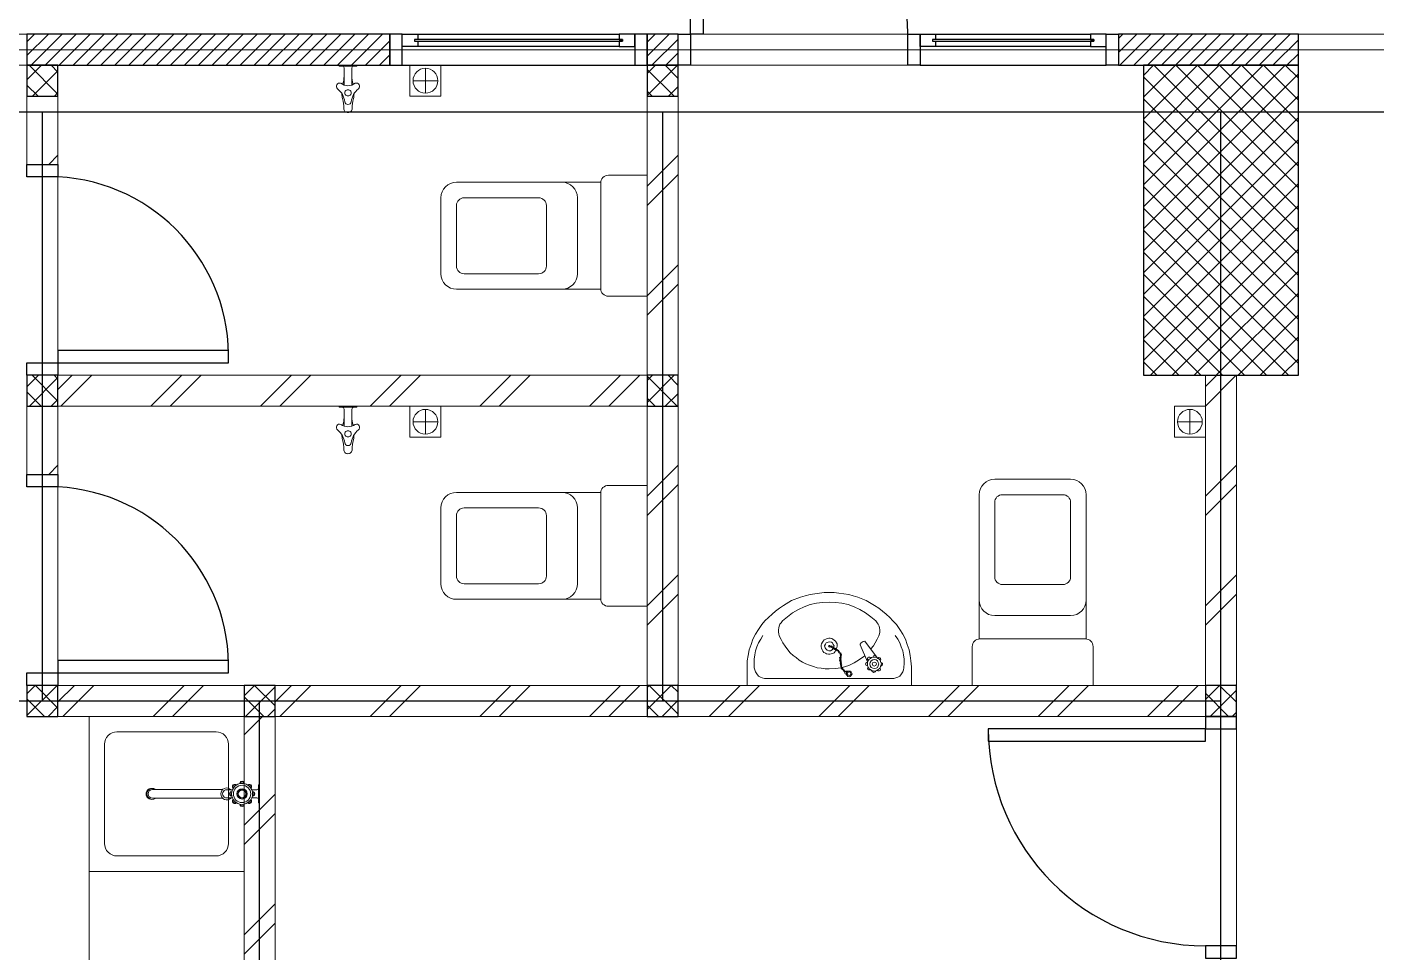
# Model space of a CAD drawing. Header units: inches. Extents: x 0 to 558, y -1 to 295.
# Drawn here: x 247.637 to 251.988, y 144.062 to 147.045 of the extents above; entities that cross this region are included whole.
import ezdxf

# ---------------------------------------------------------------- set-up
doc = ezdxf.new("R2010")
doc.units = ezdxf.units.IN
doc.header["$MEASUREMENT"] = 0
for name, color, linetype, lineweight in [('ars', 11, 'Continuous', 0), ('ARSIR', 31, 'Continuous', 5), ('ARSIR BETON', 8, 'Continuous', 5), ('KOL', 1, 'Continuous', 30), ('KOLOM', 4, 'Continuous', 9), ('lan', 7, 'Continuous', 15), ('RUMPUT', 93, 'Continuous', 0), ('SANITAIR', 15, 'Continuous', 9), ('tem', 5, 'Continuous', 20)]:
    doc.layers.add(name, color=color, linetype=linetype, lineweight=lineweight)
doc.layers.add('as', color=1, linetype='Continuous', plot=False)
doc.layers.add('Kusen', color=30, linetype='Continuous')
doc.layers.add('POLYLINE TPAK', color=4, linetype='Continuous', lineweight=20, plot=False)
pattern_1 = [(86.66969, (37.0798, 226.14725), (-0.5066041, 0.569206), [0.142875, -0.934755]), (41.6697, (37.0798, 226.14725), (-0.5066045, 0.5692064), [0.142875, -0.619125]), (131.6697, (37.0798, 226.14725), (-0.5692064, -0.5066045), [0.142875, -0.619125])]

# ---------------------------------------------------------------- blocks, each defined once
blk = doc.blocks.new('K 10.10')
at = {"layer": 'ars'}
h = blk.add_hatch(dxfattribs=at)
h.set_pattern_fill('_USER', color=256, scale=0.05, angle=45, double=1, pattern_type=0)
h.set_pattern_definition([(45, (0, 0), (-0.035355339, 0.035355339), []), (135, (0, 0), (-0.035355339, -0.035355339), [])])
h.paths.add_polyline_path([(1560.5383, 1380.4069), (1560.6383, 1380.4069), (1560.6383, 1380.5069), (1560.5383, 1380.5069)])
at = {"layer": 'KOL'}
blk.add_lwpolyline([(1560.5383, 1380.4069), (1560.6383, 1380.4069), (1560.6383, 1380.5069), (1560.5383, 1380.5069)], close=True, dxfattribs=at)
blk = doc.blocks.new('WASHTAFEL')
for points in [[(0.1029, 0.2167), (0.1186, 0.2276), (0.1344, 0.2373), (0.1501, 0.2458), (0.1671, 0.2518), (0.184, 0.2579), (0.2022, 0.2615), (0.2203, 0.2639), (0.2397, 0.2651)], [(0.2397, 0.2651), (0.299, 0.2651)], [(0.299, 0.2651), (0.299, 0)], [(0.138, 0.2131), (0.1501, 0.2215), (0.1622, 0.2276), (0.1743, 0.2324), (0.1877, 0.2373), (0.201, 0.2397), (0.2143, 0.2421), (0.2276, 0.2421), (0.2421, 0.2409)], [(0.2421, 0.2409), (0.2494, 0.2397), (0.2554, 0.2373), (0.2615, 0.2337), (0.2688, 0.2276), (0.2724, 0.2215), (0.2748, 0.2155), (0.2772, 0.2082), (0.2772, 0.1998)], [(0, 0), (0, 0.0157), (0.0012, 0.0315), (0.0036, 0.0472), (0.0061, 0.063), (0.0097, 0.0775), (0.0145, 0.092), (0.0254, 0.1199), (0.0412, 0.1465), (0.0496, 0.1598), (0.0593, 0.1719), (0.069, 0.184), (0.0799, 0.1961), (0.0908, 0.2058), (0.1029, 0.2167)], [(0.2772, 0.1998), (0.2772, 0)], [(0.0303, 0), (0.0315, 0.0206), (0.0339, 0.0412), (0.0387, 0.0617), (0.046, 0.0811), (0.0545, 0.0993), (0.0654, 0.1174), (0.0775, 0.1344), (0.0908, 0.1501)], [(0.0908, 0.1501), (0.0969, 0.155), (0.1017, 0.1586), (0.1077, 0.161), (0.1138, 0.1622), (0.1199, 0.1634), (0.1271, 0.1634), (0.1332, 0.1622), (0.1392, 0.1598)], [(0.1392, 0.1598), (0.1501, 0.155), (0.1622, 0.1489), (0.1719, 0.1429), (0.1816, 0.1344)], [(0.1598, 0.1174), (0.2119, 0.1574)], [(0.2082, 0.1404), (0.2058, 0.1416), (0.2034, 0.1429), (0.2022, 0.1465), (0.2034, 0.1501), (0.2058, 0.1513), (0.207, 0.1513), (0.2082, 0.1513), (0.2094, 0.1513)], [(0.2082, 0.1453), (0.2082, 0.1416), (0.2094, 0.1368), (0.2119, 0.1332), (0.2143, 0.1295), (0.2179, 0.1271), (0.2215, 0.1247), (0.2252, 0.1235), (0.23, 0.1235), (0.2349, 0.1235), (0.2385, 0.1247), (0.2421, 0.1271), (0.2458, 0.1295), (0.2482, 0.1332), (0.2506, 0.1368), (0.2518, 0.1416), (0.253, 0.1453), (0.2518, 0.1501), (0.2506, 0.1538), (0.2482, 0.1586), (0.2458, 0.161), (0.2421, 0.1646), (0.2385, 0.1659), (0.2349, 0.1671), (0.23, 0.1683), (0.2252, 0.1671), (0.2215, 0.1659), (0.2179, 0.1646), (0.2143, 0.161), (0.2119, 0.1586), (0.2094, 0.1538), (0.2082, 0.1501), (0.2082, 0.1453)], [(0.2179, 0.1259), (0.2155, 0.1235), (0.2119, 0.1235), (0.2094, 0.1247), (0.2082, 0.1271), (0.2082, 0.1308), (0.2094, 0.1308), (0.2094, 0.132), (0.2107, 0.1332)], [(0.2119, 0.1574), (0.2094, 0.1598), (0.2107, 0.1634), (0.2119, 0.1659), (0.2155, 0.1671), (0.2179, 0.1659), (0.2191, 0.1646), (0.2191, 0.1646)], [(0.2155, 0.1453), (0.2167, 0.1404), (0.2203, 0.1356), (0.2252, 0.132), (0.23, 0.1308), (0.2361, 0.132), (0.2409, 0.1356), (0.2433, 0.1404), (0.2446, 0.1453), (0.2433, 0.1513), (0.2409, 0.1562), (0.2361, 0.1586), (0.23, 0.1598), (0.2252, 0.1586), (0.2203, 0.1562), (0.2167, 0.1513), (0.2155, 0.1453)], [(0.224, 0.1453), (0.2252, 0.1404), (0.23, 0.1392), (0.2349, 0.1404), (0.2373, 0.1453), (0.2349, 0.1501), (0.23, 0.1525), (0.2252, 0.1501), (0.224, 0.1453)], [(0.2252, 0.1671), (0.2264, 0.1695), (0.2276, 0.1719), (0.2312, 0.1719), (0.2337, 0.1707), (0.2361, 0.1683), (0.2361, 0.1671), (0.2361, 0.1659)], [(0.2494, 0.132), (0.2494, 0.1295), (0.2494, 0.1271), (0.2482, 0.1247), (0.2446, 0.1235), (0.2421, 0.1247), (0.2409, 0.1247), (0.2409, 0.1247)], [(0.2421, 0.1634), (0.2446, 0.1646), (0.247, 0.1659), (0.2506, 0.1646), (0.2518, 0.161), (0.2518, 0.1586), (0.2506, 0.1574), (0.2506, 0.1562), (0.2494, 0.1562)], [(0.253, 0.1501), (0.2554, 0.1489), (0.2567, 0.1465), (0.2579, 0.1429), (0.2554, 0.1404), (0.253, 0.138), (0.253, 0.138), (0.2518, 0.138)], [(0.1622, 0.1029), (0.1574, 0.1102), (0.1562, 0.115), (0.1598, 0.1174)], [(0.1683, 0.1005), (0.1659, 0.1005), (0.1622, 0.1029)], [(0.1683, 0.1005), (0.2228, 0.1235)], [(0.2034, 0.115), (0.2155, 0.0981), (0.2264, 0.0811), (0.2349, 0.063), (0.2409, 0.0424)], [(0.2361, 0.1235), (0.2349, 0.1199), (0.2324, 0.1186), (0.23, 0.1174), (0.2276, 0.1186), (0.2252, 0.1211), (0.2252, 0.1223), (0.2252, 0.1235)], [(0.2409, 0.0412), (0.2433, 0.0387), (0.2458, 0.0412), (0.2433, 0.0436), (0.2409, 0.0412)], [(0.2458, 0.0436), (0.2482, 0.0412), (0.2494, 0.0436), (0.2482, 0.046), (0.2458, 0.0436)], [(0.2494, 0.0472), (0.2506, 0.0448), (0.253, 0.0472), (0.2506, 0.0496), (0.2494, 0.0472)], [(0.253, 0.0642), (0.253, 0.0605), (0.2554, 0.0581), (0.2579, 0.0557), (0.2615, 0.0557), (0.2651, 0.0557), (0.2676, 0.0581), (0.27, 0.0605), (0.2712, 0.0642), (0.27, 0.0678), (0.2676, 0.0714), (0.2651, 0.0726), (0.2615, 0.0738), (0.2579, 0.0726), (0.2554, 0.0714), (0.253, 0.0678), (0.253, 0.0642)], [(0.2639, 0.0557), (0.2615, 0.0521), (0.2591, 0.0508), (0.2554, 0.0521), (0.253, 0.0533), (0.253, 0.0569), (0.253, 0.0581), (0.253, 0.0593)], [(0.253, 0.0508), (0.2542, 0.0484), (0.2567, 0.0508), (0.2542, 0.0533), (0.253, 0.0508)], [(0.2554, 0.0642), (0.2579, 0.0605), (0.2615, 0.0593), (0.2651, 0.0605), (0.2676, 0.0642), (0.2651, 0.069), (0.2615, 0.0702), (0.2579, 0.069), (0.2554, 0.0642)], [(0.1029, -0.2167), (0.0908, -0.207), (0.0799, -0.1961), (0.069, -0.184), (0.0593, -0.1731), (0.0496, -0.1598), (0.0412, -0.1477), (0.0254, -0.1211), (0.0145, -0.092), (0.0097, -0.0775), (0.0061, -0.0617), (0.0036, -0.046), (0.0012, -0.0315), (0, -0.0157), (0, 0)], [(0.1392, -0.161), (0.1332, -0.1622), (0.1271, -0.1634), (0.1199, -0.1634), (0.1138, -0.1622), (0.1077, -0.161), (0.1017, -0.1586), (0.0969, -0.155), (0.0908, -0.1501), (0.0775, -0.1344), (0.0654, -0.1186), (0.0545, -0.0993), (0.046, -0.0811), (0.0387, -0.0617), (0.0339, -0.0412), (0.0315, -0.0218), (0.0303, 0)], [(0.2458, 0), (0.2458, -0.0133), (0.2433, -0.0254), (0.2421, -0.0387), (0.2385, -0.0508), (0.2337, -0.063), (0.23, -0.0751), (0.224, -0.086), (0.2179, -0.0969), (0.2094, -0.1065), (0.2022, -0.1162), (0.1937, -0.1259), (0.184, -0.1332), (0.1731, -0.1416), (0.1622, -0.1489), (0.1513, -0.155), (0.1392, -0.161)], [(0.1852, 0.0218), (0.1901, 0.0194), (0.1937, 0.0157), (0.1961, 0.0121), (0.1973, 0.0061), (0.1985, 0.0024), (0.1985, -0.0024), (0.1973, -0.0085), (0.1949, -0.0121), (0.1925, -0.0169), (0.1889, -0.0206), (0.184, -0.023), (0.1792, -0.0242), (0.1743, -0.0254), (0.1695, -0.0254), (0.1646, -0.0242), (0.1598, -0.0218), (0.1562, -0.0194), (0.1525, -0.0157), (0.1501, -0.0109), (0.1477, -0.0061), (0.1465, -0.0012), (0.1465, 0.0036), (0.1477, 0.0085), (0.1501, 0.0121), (0.1562, 0.0206), (0.1646, 0.0254), (0.1731, 0.0254), (0.1816, 0.0242)], [(0.1792, 0.0133), (0.184, 0.0097), (0.1877, 0.0048), (0.1877, -0.0012), (0.1852, -0.0061), (0.1816, -0.0109), (0.178, -0.0133), (0.1719, -0.0145), (0.1659, -0.0121), (0.1622, -0.0097), (0.1598, -0.0036), (0.1586, 0.0012), (0.1598, 0.0073), (0.1622, 0.0109), (0.1671, 0.0133), (0.1719, 0.0157), (0.1768, 0.0145)], [(0.1743, 0.0024), (0.1743, -0.0012), (0.1719, -0.0024), (0.1707, 0), (0.1707, 0.0024)], [(0.1719, 0.0085), (0.1743, 0.0061), (0.1768, 0.0085), (0.1743, 0.0097), (0.1719, 0.0085)], [(0.1719, 0.0036), (0.1731, 0.0012), (0.1755, 0.0036), (0.1731, 0.0061), (0.1719, 0.0036)], [(0.1792, 0.0133), (0.1792, 0.0121), (0.178, 0.0097), (0.1768, 0.0097), (0.1743, 0.0097), (0.1743, 0.0121), (0.1743, 0.0133), (0.1768, 0.0145), (0.178, 0.0145)], [(0.178, 0.0169), (0.1804, 0.0145), (0.1828, 0.0169), (0.1804, 0.0194), (0.178, 0.0169)], [(0.1804, 0.0206), (0.1828, 0.0194), (0.184, 0.0206), (0.1828, 0.023), (0.1804, 0.0206)], [(0.1828, 0.0254), (0.1852, 0.023), (0.1877, 0.0254), (0.1852, 0.0278), (0.1828, 0.0254)], [(0.1852, 0.0303), (0.1877, 0.0278), (0.1901, 0.0303), (0.1877, 0.0315), (0.1852, 0.0303)], [(0.1889, 0.0327), (0.1913, 0.0303), (0.1937, 0.0327), (0.1913, 0.0339), (0.1889, 0.0327)], [(0.1937, 0.0363), (0.1949, 0.0339), (0.1973, 0.0363), (0.1949, 0.0375), (0.1937, 0.0363)], [(0.1973, 0.0375), (0.1998, 0.0351), (0.2022, 0.0375), (0.1998, 0.04), (0.1973, 0.0375)], [(0.2022, 0.0375), (0.2046, 0.0351), (0.2058, 0.0375), (0.2046, 0.04), (0.2022, 0.0375)], [(0.207, 0.0363), (0.2094, 0.0339), (0.2119, 0.0363), (0.2094, 0.0387), (0.207, 0.0363)], [(0.2119, 0.0363), (0.2143, 0.0339), (0.2167, 0.0363), (0.2143, 0.0387), (0.2119, 0.0363)], [(0.2167, 0.0363), (0.2191, 0.0339), (0.2215, 0.0363), (0.2191, 0.0387), (0.2167, 0.0363)], [(0.2215, 0.0375), (0.224, 0.0351), (0.2264, 0.0375), (0.224, 0.04), (0.2215, 0.0375)], [(0.2264, 0.0375), (0.2288, 0.0351), (0.2312, 0.0375), (0.2288, 0.04), (0.2264, 0.0375)], [(0.2312, 0.0387), (0.2337, 0.0363), (0.2361, 0.0387), (0.2337, 0.0412), (0.2312, 0.0387)], [(0.2373, 0.0387), (0.2385, 0.0375), (0.2409, 0.0387), (0.2385, 0.0412), (0.2373, 0.0387)], [(0.2421, 0.0387), (0.2446, 0.0194), (0.2458, 0)], [(0.2772, -0.201), (0.2772, 0)], [(0.299, -0.2639), (0.299, 0)], [(0.2397, -0.2639), (0.2203, -0.2639), (0.2022, -0.2615), (0.184, -0.2579), (0.1671, -0.2518), (0.1501, -0.2458), (0.1344, -0.2373), (0.1186, -0.2276), (0.1029, -0.2167)], [(0.2421, -0.2421), (0.2276, -0.2421), (0.2143, -0.2421), (0.201, -0.2397), (0.1877, -0.2373), (0.1743, -0.2337), (0.1622, -0.2276), (0.1501, -0.2203), (0.138, -0.2143)], [(0.2772, -0.201), (0.2772, -0.2082), (0.2748, -0.2155), (0.2724, -0.2215), (0.2688, -0.2276), (0.2615, -0.2337), (0.2554, -0.2373), (0.2494, -0.2397), (0.2421, -0.2421)], [(0.2397, -0.2639), (0.299, -0.2639)]]:
    blk.add_lwpolyline(points)
blk = doc.blocks.new('SWC1')
for p, q in [((-0.1225, 0.665), (0.1225, 0.665)), ((-0.1725, 0.1499), (-0.1725, 0.615)), ((-0.0975, 0.615), (0.0975, 0.615)), ((0.1725, 0.1499), (0.1725, 0.615)), ((-0.1225, 0.35), (-0.1225, 0.59)), ((0.1225, 0.35), (0.1225, 0.59)), ((-0.0975, 0.325), (0.0975, 0.325)), ((-0.1225, 0.225), (0.1225, 0.225)), ((-0.17, 0.15), (0.17, 0.15)), ((-0.195, 0), (-0.195, 0.125)), ((0.195, 0), (0.195, 0.125)), ((-0.195, 0), (0.195, 0))]:
    blk.add_line(p, q)
for centre, radius, start, end in [((-0.1225, 0.615), 0.05, 90, 180), ((0.1225, 0.615), 0.05, 0, 90), ((-0.0975, 0.59), 0.025, 90, 180), ((0.0975, 0.59), 0.025, 0, 90), ((-0.0975, 0.35), 0.025, 180, 270), ((0.0975, 0.35), 0.025, 270, 0), ((-0.1225, 0.275), 0.05, 180, 270), ((0.1225, 0.275), 0.05, 270, 0), ((-0.17, 0.125), 0.025, 90, 180), ((0.17, 0.125), 0.025, 0, 90)]:
    blk.add_arc(centre, radius, start, end)
blk = doc.blocks.new('AVOOR')
blk.add_lwpolyline([(-21.8185, -71.5914), (-21.9185, -71.5914), (-21.9185, -71.4914), (-21.8185, -71.4914)], close=True)
for points in [[(-21.8685, -71.5014), (-21.8685, -71.5814)], [(-21.9085, -71.5414), (-21.8285, -71.5414)]]:
    blk.add_lwpolyline(points)
blk.add_circle((-21.8685, -71.5414), 0.04)
blk = doc.blocks.new('P.60')
at = {"layer": 'Kusen'}
for points in [[(1472.8348, 997.5354), (1472.8748, 997.5354), (1472.8748, 997.4354), (1472.8348, 997.4354)], [(1473.4748, 997.5354), (1473.5148, 997.5354), (1473.5148, 997.4354), (1473.4748, 997.4354)], [(1472.8748, 996.8854), (1472.9148, 996.8854), (1472.9148, 997.4354), (1472.8748, 997.4354)]]:
    blk.add_lwpolyline(points, close=True, dxfattribs=at)
blk.add_arc((1472.8948, 997.4658), 0.5808, 268.0266, 356.9943, dxfattribs=at)
blk = doc.blocks.new('KRAN ATAS')
for p, q in [((-0.0198, 0), (0, 0)), ((-0.0198, -0.0015), (-0.0198, 0)), ((0.0198, 0), (0, 0)), ((0.0198, -0.0015), (0.0198, 0)), ((-0.0193, -0.002), (0, -0.002)), ((-0.0087, -0.006), (-0.0087, -0.0441)), ((0.0193, -0.002), (0, -0.002)), ((0.0087, -0.006), (0.0087, -0.0441))]:
    blk.add_line(p, q)
for centre, radius, start, end in [((-0.0193, -0.0015), 0.0005, 180, 270), ((-0.0127, -0.006), 0.004, 0, 90), ((-0.0388, -0.0275), 0.03, 343.7486, 0), ((0.0127, -0.006), 0.004, 90, 180), ((0.0388, -0.0275), 0.03, 180, 196.2514), ((0.0193, -0.0015), 0.0005, 270, 0), ((-0.0191, -0.047), 0.00682, 147.2603, 232.4214), ((-0.0188, -0.0464), 0.00682, 67.5786, 152.7397), ((-0.0514, -0.0871), 0.0447, 7.4918, 50.9581), ((0, -0.0187), 0.0268, 232.9628, 307.0372), ((0.0743, -0.0604), 0.0878, 163.7486, 168.4446), ((-0.0004, -0.0613), 0.0068, 86.5771, 273.4229), ((0.0004, -0.0613), 0.0068, 266.5771, 93.4229), ((0.0514, -0.0871), 0.0447, 129.0419, 172.5082), ((-0.0743, -0.0604), 0.0878, 11.5554, 16.2514), ((0.0188, -0.0464), 0.00682, 27.2603, 112.4214), ((0.0191, -0.047), 0.00682, 307.5786, 32.7397), ((0.0743, -0.0604), 0.0878, 182.0552, 189.0251), ((-0.0892, -0.0965), 0.08, 0.3555, 16.2023), ((-0.0003, -0.0804), 0.00682, 187.5786, 272.7397), ((0.0003, -0.0804), 0.00682, 267.2603, 352.4214), ((0.0892, -0.0965), 0.08, 163.7977, 179.6445), ((-0.0743, -0.0604), 0.0878, 350.9749, 357.9448), ((-0.0004, -0.0965), 0.0088, 176.8553, 272.6444), ((0.0004, -0.0965), 0.0088, 267.3556, 3.1447)]:
    blk.add_arc(centre, radius, start, end)
blk = doc.blocks.new('k2')
at = {"layer": 'ars'}
h = blk.add_hatch(dxfattribs=at)
h.set_pattern_fill('_USER', color=256, scale=0.05, angle=45, double=1, pattern_type=0)
h.set_pattern_definition([(45, (0, -5), (-0.03535534, 0.03535534), []), (135, (0, -5), (-0.03535534, -0.03535534), [])])
h.paths.add_polyline_path([(-0.25, -0.5), (0.25, -0.5), (0.25, 0.5), (-0.25, 0.5)])
at = {"layer": 'KOL'}
blk.add_lwpolyline([(-0.25, -0.5), (0.25, -0.5), (0.25, 0.5), (-0.25, 0.5)], close=True, dxfattribs=at)
blk = doc.blocks.new('T. J2')
at = {"layer": 'Kusen'}
for p, q in [((-0.3692, 0.1), (0.2808, 0.1)), ((0.2808, 0.06), (-0.3692, 0.06)), ((-0.4192, 0), (0.3308, 0))]:
    blk.add_line(p, q, dxfattribs=at)
for points in [[(-0.4592, 0), (-0.4192, 0), (-0.4192, 0.1), (-0.4592, 0.1)], [(0.3308, 0), (0.3708, 0), (0.3708, 0.1), (0.3308, 0.1)]]:
    blk.add_lwpolyline(points, close=True, dxfattribs=at)
for points in [[(-0.3692, 0.0775), (-0.3692, 0.06), (-0.4192, 0.06), (-0.4192, 0.1), (-0.3692, 0.1), (-0.3692, 0.0825), (-0.3792, 0.0825), (-0.3792, 0.0775), (-0.3692, 0.0775)], [(0.2808, 0.0775), (0.2808, 0.06), (0.3308, 0.06), (0.3308, 0.1), (0.2808, 0.1), (0.2808, 0.0825), (0.2908, 0.0825), (0.2908, 0.0775), (0.2808, 0.0775)]]:
    blk.add_lwpolyline(points, dxfattribs=at)
at = {"layer": 'Kusen', "color": 141}
blk.add_lwpolyline([(-0.3792, 0.0775), (0.2908, 0.0775), (0.2908, 0.0825), (-0.3792, 0.0825)], close=True, dxfattribs=at)
blk = doc.blocks.new('KRAN DPR ATAS')
for p, q in [((-0.0289, 0), (0.0289, 0)), ((-0.0289, 0), (-0.0289, -0.0021)), ((0.0289, 0), (0.0289, -0.0021)), ((-0.0275, -0.0035), (0.0275, -0.0035)), ((-0.0127, -0.0092), (-0.0127, -0.0252)), ((0.0127, -0.0092), (0.0127, -0.0252)), ((-0.014, -0.1188), (-0.014, -0.3457)), ((-0.0127, -0.0877), (-0.0127, -0.1101)), ((0.0127, -0.0877), (0.0127, -0.1101)), ((0.014, -0.1188), (0.014, -0.3457))]:
    blk.add_line(p, q)
for radius in [0.0338, 0.0279, 0.0166, 0.0138, 0.0123]:
    blk.add_circle((0, -0.0564), radius)
for centre, radius, start, end in [((-0.0239, -0.0326), 0.00706, 39.002, 230.998), ((-0.0222, -0.0342), 0.00706, 58.1189, 211.8811), ((-0.0275, -0.0021), 0.00141, 180, 270), ((-0.0183, -0.0092), 0.00564, 0, 90), ((-0.0009, -0.0214), 0.00884, 254.902, 254.902), ((0, -0.0227), 0.00706, 354.002, 185.998), ((0, -0.025), 0.00706, 13.1189, 166.8811), ((0.0183, -0.0092), 0.00564, 90, 180), ((0.0239, -0.0326), 0.00706, 309.002, 140.998), ((0.0222, -0.0342), 0.00706, 328.1189, 121.8811), ((0.0275, -0.0021), 0.00141, 270, 0), ((-0.0338, -0.0564), 0.00706, 84.002, 275.998), ((-0.0315, -0.0564), 0.00706, 103.1189, 256.8811), ((-0.0239, -0.0803), 0.00706, 129.002, 320.998), ((-0.0222, -0.0787), 0.00706, 148.1189, 301.8811), ((0.0239, -0.0803), 0.00706, 219.002, 50.998), ((0.0222, -0.0787), 0.00706, 238.1189, 31.8811), ((0.0338, -0.0564), 0.00706, 264.002, 95.998), ((0.0315, -0.0564), 0.00706, 283.1189, 76.8811), ((0, -0.1058), 0.0191, 134.711, 45.289), ((0, -0.1058), 0.0134, 198.6717, 270), ((0, -0.0902), 0.00706, 174.002, 5.998), ((0, -0.0879), 0.00706, 193.1189, 346.8811), ((0, -0.1058), 0.0134, 270, 341.3283), ((0, -0.3457), 0.0178, 141.8277, 38.1723), ((0, -0.3484), 0.0178, 175.6641, 4.3359), ((0, -0.3457), 0.014, 180, 0)]:
    blk.add_arc(centre, radius, start, end)
blk = doc.blocks.new('A-DAS')
at = {"layer": 'ars'}
h = blk.add_hatch(dxfattribs=at)
h.set_pattern_fill('ANSI31', color=256, scale=0.01, style=0)
h.set_pattern_definition([(45, (5.05, 15.9), (-0.02245064, 0.02245064), [])])
h.paths.add_polyline_path([(20.35, 15.9), (21.52, 15.9), (21.52, 16), (20.35, 16)])
h = blk.add_hatch(dxfattribs=at)
h.set_pattern_fill('ANSI31', color=256, scale=0.01, style=0)
h.set_pattern_definition([(45, (7.77, 15.9), (-0.02245064, 0.02245064), [])])
h.paths.add_polyline_path([(22.35, 15.9), (22.45, 15.9), (22.45, 16), (22.35, 16)])
h = blk.add_hatch(dxfattribs=at)
h.set_pattern_fill('ANSI31', color=256, scale=0.01, style=0)
h.set_pattern_definition([(45, (8.65, 15.9), (-0.02245064, 0.02245064), [])])
h.paths.add_polyline_path([(23.87, 15.9), (24.45, 15.9), (24.45, 16), (23.87, 16)])
h = blk.add_hatch(dxfattribs=at)
h.set_pattern_fill('TEMBOK', color=256, scale=0.25)
h.set_pattern_definition([(45, (-54, 9.65), (-0.1767767, 0.1767767), []), (45, (-53.9375, 9.65), (-0.1767767, 0.1767767), [])])
h.paths.add_polyline_path([(20.35, 15.8), (20.45, 15.8), (20.45, 15.58), (20.35, 15.58)])
h = blk.add_hatch(dxfattribs=at)
h.set_pattern_fill('TEMBOK', color=256, scale=0.25)
h.set_pattern_definition([(45, (-52, 9.65), (-0.1767767, 0.1767767), []), (45, (-51.9375, 9.65), (-0.1767767, 0.1767767), [])])
h.paths.add_polyline_path([(22.35, 15.8), (22.45, 15.8), (22.45, 14.9), (22.35, 14.9)])
h = blk.add_hatch(dxfattribs=at)
h.set_pattern_fill('TEMBOK', color=256, scale=0.25)
h.set_pattern_definition([(45, (-0.76485, 2.025), (-0.1767767, 0.1767767), []), (45, (-0.70235, 2.025), (-0.1767767, 0.1767767), [])])
h.paths.add_polyline_path([(20.45, 14.8), (22.35, 14.8), (22.35, 14.9), (20.45, 14.9)])
h = blk.add_hatch(dxfattribs=at)
h.set_pattern_fill('TEMBOK', color=256, scale=0.25)
h.set_pattern_definition([(45, (-50.2, 8.65), (-0.1767767, 0.1767767), []), (45, (-50.1375, 8.65), (-0.1767767, 0.1767767), [])])
h.paths.add_polyline_path([(24.15, 14.9), (24.25, 14.9), (24.25, 13.9), (24.15, 13.9)])
h = blk.add_hatch(dxfattribs=at)
h.set_pattern_fill('TEMBOK', color=256, scale=0.25)
h.set_pattern_definition([(45, (-54, 8.65), (-0.1767767, 0.1767767), []), (45, (-53.9375, 8.65), (-0.1767767, 0.1767767), [])])
h.paths.add_polyline_path([(20.35, 14.8), (20.45, 14.8), (20.45, 14.58), (20.35, 14.58)])
h = blk.add_hatch(dxfattribs=at)
h.set_pattern_fill('TEMBOK', color=256, scale=0.25)
h.set_pattern_definition([(45, (-52, 8.65), (-0.1767767, 0.1767767), []), (45, (-51.9375, 8.65), (-0.1767767, 0.1767767), [])])
h.paths.add_polyline_path([(22.35, 14.8), (22.45, 14.8), (22.45, 13.9), (22.35, 13.9)])
h = blk.add_hatch(dxfattribs=at)
h.set_pattern_fill('TEMBOK', color=256, scale=0.25)
h.set_pattern_definition([(45, (-1.46485, 1.025), (-0.1767767, 0.1767767), []), (45, (-1.40235, 1.025), (-0.1767767, 0.1767767), [])])
h.paths.add_polyline_path([(20.45, 13.8), (21.05, 13.8), (21.05, 13.9), (20.45, 13.9)])
h = blk.add_hatch(dxfattribs=at)
h.set_pattern_fill('TEMBOK', color=256, scale=0.25)
h.set_pattern_definition([(45, (-0.76485, 1.025), (-0.1767767, 0.1767767), []), (45, (-0.70235, 1.025), (-0.1767767, 0.1767767), [])])
h.paths.add_polyline_path([(21.15, 13.8), (22.35, 13.8), (22.35, 13.9), (21.15, 13.9)])
h = blk.add_hatch(dxfattribs=at)
h.set_pattern_fill('TEMBOK', color=256, scale=0.25)
h.set_pattern_definition([(45, (1.03515, 1.025), (-0.1767767, 0.1767767), []), (45, (1.09765, 1.025), (-0.1767767, 0.1767767), [])])
h.paths.add_polyline_path([(22.45, 13.8), (24.15, 13.8), (24.15, 13.9), (22.45, 13.9)])
h = blk.add_hatch(dxfattribs=at)
h.set_pattern_fill('TEMBOK', color=256, scale=0.25)
h.set_pattern_definition([(45, (-53.3, 8.65), (-0.1767767, 0.1767767), []), (45, (-53.2375, 8.65), (-0.1767767, 0.1767767), [])])
h.paths.add_polyline_path([(21.05, 13.8), (21.15, 13.8), (21.15, 11.05), (21.05, 11.05)])
at = {"layer": 'as'}
for p, q in [((-37.8, 15.75), (36.6, 15.75)), ((20.4, 13.85), (20.4, 15.75)), ((22.4, 13.85), (22.4, 15.75)), ((24.2, 2.65), (24.2, 15.75)), ((17.95, 13.85), (24.2, 13.85)), ((21.1, 8.2), (21.1, 13.85))]:
    blk.add_line(p, q, dxfattribs=at)
at = {"layer": 'KOL'}
for points in [[(20.35, 15.9), (21.52, 15.9), (21.52, 16), (20.35, 16)], [(22.35, 15.9), (22.45, 15.9), (22.45, 16), (22.35, 16)], [(23.87, 15.9), (24.45, 15.9), (24.45, 16), (23.87, 16)]]:
    blk.add_lwpolyline(points, close=True, dxfattribs=at)
at = {"layer": 'Kusen'}
for p, q in [((23.28, 16), (23.78, 16)), ((23.78, 15.96), (23.28, 15.96)), ((23.23, 15.9), (23.83, 15.9))]:
    blk.add_line(p, q, dxfattribs=at)
for points in [[(22.53, 16), (22.49, 16), (22.49, 16.7), (22.53, 16.7)], [(22.49, 15.9), (22.45, 15.9), (22.45, 16), (22.49, 16)], [(23.23, 15.9), (23.19, 15.9), (23.19, 16), (23.23, 16)], [(23.83, 16), (23.87, 16), (23.87, 15.9), (23.83, 15.9)], [(24.25, 13.76), (24.25, 13.8), (24.15, 13.8), (24.15, 13.76)], [(24.15, 13.72), (24.15, 13.76), (23.45, 13.76), (23.45, 13.72)], [(24.25, 13.02), (24.25, 13.06), (24.15, 13.06), (24.15, 13.02)]]:
    blk.add_lwpolyline(points, close=True, dxfattribs=at)
for points in [[(23.28, 15.9775), (23.28, 15.96), (23.23, 15.96), (23.23, 16), (23.28, 16), (23.28, 15.9825), (23.27, 15.9825), (23.27, 15.9775), (23.28, 15.9775)], [(23.78, 15.9775), (23.78, 15.96), (23.83, 15.96), (23.83, 16), (23.78, 16), (23.78, 15.9825), (23.79, 15.9825), (23.79, 15.9775), (23.78, 15.9775)]]:
    blk.add_lwpolyline(points, dxfattribs=at)
at = {"layer": 'Kusen', "color": 141}
blk.add_lwpolyline([(23.27, 15.9775), (23.79, 15.9775), (23.79, 15.9825), (23.27, 15.9825)], close=True, dxfattribs=at)
at = {"layer": 'Kusen'}
for centre, start, end in [((22.49, 16), 0, 90), ((24.15, 13.76), 180, 270)]:
    blk.add_arc(centre, 0.7, start, end, dxfattribs=at)
at = {"layer": 'lan'}
for p, q in [((24.45, 16), (36.3, 16)), ((20.35, 15.9), (19.25, 15.9)), ((23.19, 15.9), (22.49, 15.9)), ((20.45, 14.98), (20.45, 15.54)), ((20.45, 13.98), (20.45, 14.54)), ((24.25, 13.76), (24.25, 13.06))]:
    blk.add_line(p, q, dxfattribs=at)
blk.add_lwpolyline([(20.55, 13.8), (21.05, 13.8), (21.05, 11.85), (20.55, 11.85)], close=True, dxfattribs=at)
at = {"layer": 'POLYLINE TPAK', "color": 3}
for points in [[(-25.35, 2.45), (24.15, 2.45), (24.15, 0.5437), (30.45, 0.5437), (30.45, 2.45), (36.9, 2.45), (36.9, 15.95), (5.6, 15.95), (5.6, 18.05), (5.95, 18.05), (5.95, 43.25), (5.6, 43.25), (5.6, 45.35), (36.9, 45.35), (36.9, 58.85), (30.45, 58.85), (30.45, 60.75), (24.15, 60.75), (24.15, 58.85), (-25.35, 58.85)], [(6.1, 19.05), (6, 19.05), (6, 18), (5.65, 18), (5.65, 16), (36.95, 16), (36.95, 19.05), (6.1, 19.05)]]:
    blk.add_lwpolyline(points, dxfattribs=at)
at = {"layer": 'SANITAIR'}
blk.add_lwpolyline([(20.55, 13.8), (21.05, 13.8), (21.05, 13.3), (20.55, 13.3)], close=True, dxfattribs=at)
blk.add_lwpolyline([(20.96, 13.35), (20.64, 13.35, -0.414214), (20.6, 13.39), (20.6, 13.71, -0.414214), (20.64, 13.75), (20.96, 13.75, -0.414214), (21, 13.71), (21, 13.39, -0.414214)], format="xyb", close=True, dxfattribs=at)
at = {"layer": 'tem', "ltscale": 2}
for points in [[(20.35, 15.8), (20.45, 15.8), (20.45, 15.58), (20.35, 15.58)], [(22.35, 15.8), (22.45, 15.8), (22.45, 14.9), (22.35, 14.9)], [(24.15, 14.9), (24.25, 14.9), (24.25, 13.9), (24.15, 13.9)], [(20.35, 14.8), (20.45, 14.8), (20.45, 14.58), (20.35, 14.58)], [(22.35, 14.8), (22.45, 14.8), (22.45, 13.9), (22.35, 13.9)], [(21.05, 13.8), (21.15, 13.8), (21.15, 11.85), (21.05, 11.85)]]:
    blk.add_lwpolyline(points, close=True, dxfattribs=at)
at = {"layer": 'tem'}
for points in [[(20.45, 14.8), (22.35, 14.8), (22.35, 14.9), (20.45, 14.9)], [(20.45, 13.8), (21.05, 13.8), (21.05, 13.9), (20.45, 13.9)], [(21.15, 13.8), (22.35, 13.8), (22.35, 13.9), (21.15, 13.9)], [(22.45, 13.8), (24.15, 13.8), (24.15, 13.9), (22.45, 13.9)]]:
    blk.add_lwpolyline(points, close=True, dxfattribs=at)
at = {"layer": 'KOL'}
blk.add_blockref('k2', (24.2, 15.4), dxfattribs=at)
at = {"layer": 'KOLOM', "extrusion": (0, 0, -1), "xscale": -1, "zscale": -1}
for p, rotation in [((-1580.9883, 1396.3069), 180), ((-1582.9883, 1396.3069), 180), ((-1580.9883, 1395.3069), 180), ((-1582.9883, 1395.3069), 180), ((-1580.9883, 1394.3069), 180), ((-1581.6883, 1394.3069), 180), ((-1582.9883, 1394.3069), 180), ((1536.3883, -1366.6069), 359.9999999999999)]:
    blk.add_blockref('K 10.10', p, dxfattribs=dict(at, rotation=rotation))
at = {"layer": 'Kusen'}
blk.add_blockref('T. J2', (21.9792, 15.9), dxfattribs=at)
at = {"layer": 'Kusen', "rotation": 90}
for p in [(1017.8854, -1457.9348), (1017.8854, -1458.9348)]:
    blk.add_blockref('P.60', p, dxfattribs=at)
at = {"layer": 'SANITAIR', "extrusion": (0, 0, -1), "xscale": -1.450644103627577, "yscale": 1.450644103627578, "zscale": -1.450644103627577, "rotation": 359.9613440846883}
for p in [(-21.385, 15.9), (-21.385, 14.8)]:
    blk.add_blockref('KRAN ATAS', p, dxfattribs=at)
at = {"layer": 'SANITAIR', "xscale": -1}
for name, p, rotation in [('AVOOR', (93.1764, 37.7185), 270), ('SWC1', (22.35, 15.35), 90), ('AVOOR', (93.1764, 36.6185), 270), ('SWC1', (22.35, 14.35), 90)]:
    blk.add_blockref(name, p, dxfattribs=dict(at, rotation=rotation))
at = {"layer": 'SANITAIR', "rotation": 270}
for name, p in [('AVOOR', (95.6414, -7.1185)), ('WASHTAFEL', (22.9368, 14.199))]:
    blk.add_blockref(name, p, dxfattribs=at)
at = {"layer": 'SANITAIR', "xscale": -1}
blk.add_blockref('SWC1', (23.5931, 13.9), dxfattribs=at)
at = {"layer": 'SANITAIR', "extrusion": (0, 0, -1), "xscale": -1, "zscale": -1, "rotation": 90}
blk.add_blockref('KRAN DPR ATAS', (-21.1, 13.55), dxfattribs=at)

msp = doc.modelspace()

# ---------------------------------------------------------------- hatches: boundary and pattern name
at = {"layer": 'ARSIR'}
h = msp.add_hatch(dxfattribs=at)
h.set_pattern_fill('AR-HBONE', color=256, scale=0.003, style=0)
h.set_pattern_definition([(45, (37.0798, 226.14725), (4e-17, 0.4310523), [0.9144, -0.3048]), (135, (37.29532, 226.36278), (4e-17, 0.4310523), [0.9144, -0.3048])])
edge = h.paths.add_edge_path()
edge.add_arc((191.2828, 190.0679), 15.2, 90, 180)
edge.add_line((176.0828, 190.0679), (176.0828, 133.2715))
edge.add_arc((191.2828, 133.2715), 15.2, 180, 214.23029)
edge.add_line((178.7157, 124.7212), (179.7078, 125.3962))
edge.add_arc((191.2827, 133.2715), 14, 180, 214.23027, ccw=False)
edge.add_line((177.2828, 133.2715), (177.2828, 190.0679))
edge.add_arc((191.2828, 190.0679), 14, 90, 180, ccw=False)
edge.add_line((191.2828, 204.0679), (270.5466, 204.0679))
edge.add_arc((270.5466, 204.9086), 0.8408, 270, 359.997)
edge.add_line((271.3873, 204.9086), (191.2828, 205.2679))
at = {"layer": 'ARSIR BETON'}
h = msp.add_hatch(dxfattribs=at)
h.set_pattern_fill('AR-HBONE', color=256, scale=0.004, style=0)
h.set_pattern_definition([(45, (37.0798, 226.14725), (6e-17, 0.5747364), [1.2192, -0.4064]), (135, (37.36716, 226.4346), (6e-17, 0.5747364), [1.2192, -0.4064])])
edge = h.paths.add_edge_path()
edge.add_arc((191.2828, 190.0679), 14, 90, 180)
edge.add_line((177.2828, 190.0679), (177.2828, 133.2715))
edge.add_arc((191.2827, 133.2715), 14, 179.99992, 263.11919)
edge.add_line((189.6055, 119.3724), (189.6055, 112.3227))
edge.add_line((189.6055, 112.3227), (189.7055, 112.3227))
edge.add_line((189.7055, 112.3227), (189.7055, 112.2227))
edge.add_line((189.7055, 112.2227), (201.7055, 112.2227))
edge.add_line((201.7055, 112.2227), (201.7055, 119.2715))
edge.add_line((201.7055, 119.2715), (380.22, 119.2715))
edge.add_arc((380.22, 133.2715), 14, 270, 360)
edge.add_line((394.22, 133.2715), (394.22, 186.8365))
edge.add_arc((380.07, 186.8365), 14.15, 0.00002, 89.99998)
edge.add_line((380.07, 200.9865), (288.3873, 200.9865))
edge.add_arc((288.3873, 203.9865), 3, 180, 270, ccw=False)
edge.add_line((285.3873, 203.9865), (285.3986, 204.9823))
edge.add_line((285.3986, 204.9823), (271.3873, 205.1475))
edge.add_line((271.3873, 205.1475), (271.3873, 204.9086))
edge.add_arc((270.5466, 204.9086), 0.8408, 270, 360, ccw=False)
edge.add_line((270.5466, 204.0679), (191.2828, 204.0679))
edge = h.paths.add_edge_path()
edge.add_line((191.2672, 197.9562), (265.7566, 197.9585))
edge.add_arc((265.7568, 189.203), 8.7555, 41.343, 90.00169, ccw=False)
edge.add_line((272.3302, 194.9865), (332.5823, 194.9865))
edge.add_line((332.5823, 194.9865), (332.5823, 191.8715))
edge.add_line((332.5823, 191.8715), (340.1822, 191.8715))
edge.add_line((340.1822, 191.8715), (340.1822, 194.9865))
edge.add_line((340.1822, 194.9865), (380.07, 194.9865))
edge.add_arc((380.07, 186.8365), 8.15, 0, 90, ccw=False)
edge.add_line((388.22, 186.8365), (388.22, 163.1715))
edge.add_line((388.22, 163.1715), (388.22, 157.7117))
edge.add_line((388.22, 157.7117), (388.22, 133.2715))
edge.add_arc((380.22, 133.2715), 8, -90, 0, ccw=False)
edge.add_line((380.22, 125.2715), (191.2828, 125.2715))
edge.add_arc((191.185, 133.1732), 7.9023, 180.12317, 270.70845, ccw=False)
edge.add_line((183.2828, 133.1562), (183.2675, 189.9541))
edge.add_arc((191.2675, 189.9563), 8, 90.00169, 180.01541, ccw=False)
at = {"layer": 'RUMPUT'}
h = msp.add_hatch(dxfattribs=at)
h.set_pattern_fill('GRASS', color=256, scale=0.03, angle=356.6697, style=0)
h.set_pattern_definition(pattern_1)
edge = h.paths.add_edge_path()
edge.add_line((173.8596, 124.7087), (178.5195, 124.7087))
edge.add_line((178.5195, 124.7087), (178.577, 124.7478))
edge.add_arc((191.2745, 133.269), 15.2918, 179.99042, 213.86512, ccw=False)
edge.add_line((175.9828, 133.2715), (175.9828, 190.0679))
edge.add_arc((191.2827, 190.0679), 15.2999, 89.99903, 180.00016, ccw=False)
edge.add_line((191.283, 205.3679), (269.9053, 205.0253))
edge.add_line((269.9053, 205.0253), (167.2319, 206.0181))
edge.add_line((167.2319, 206.0181), (167.521, 198.8985))
edge.add_line((167.521, 198.8985), (170.7477, 161.1323))
edge.add_line((170.7477, 161.1323), (173.8596, 124.7087))
h = msp.add_hatch(dxfattribs=at)
h.set_pattern_fill('GRASS', color=256, scale=0.03, angle=356.6697, style=0)
h.set_pattern_definition(pattern_1)
edge = h.paths.add_edge_path()
edge.add_line((296.4823, 126.5716), (296.4823, 130.3681))
edge.add_line((296.4823, 130.3681), (332.4823, 130.3681))
edge.add_line((332.4823, 130.3681), (332.4823, 131.4715))
edge.add_line((332.4823, 131.4715), (293.4373, 131.4715))
edge.add_arc((293.4373, 134.2215), 2.75, 180, 270, ccw=False)
edge.add_line((290.6873, 134.2215), (290.6873, 146.8315))
edge.add_line((290.6873, 146.8315), (266.1873, 146.8315))
edge.add_line((266.1873, 146.8315), (266.1873, 134.2215))
edge.add_arc((263.4373, 134.2215), 2.75, 270, 360, ccw=False)
edge.add_line((263.4373, 131.4715), (230.5822, 131.4715))
edge.add_line((230.5822, 131.4715), (230.5822, 125.7715))
edge.add_arc((230.9822, 125.7715), 0.4, 180, 270)
edge.add_line((230.9822, 125.3715), (231.9822, 125.3715))
edge.add_arc((231.9822, 125.7715), 0.4, 270, 360)
edge.add_line((232.3822, 125.7715), (232.3822, 130.3715))
edge.add_line((232.3822, 130.3715), (262.5822, 130.3715))
edge.add_line((262.5822, 130.3715), (262.5822, 126.5716))
edge.add_line((262.5822, 126.5716), (296.4823, 126.5716))
h.paths.add_polyline_path([(284.185, 144.4992), (284.1822, 144.4607), (288.6128, 144.1071), (288.6032, 144.0035), (288.5816, 143.7583), (288.5544, 143.513), (288.5161, 143.2733), (288.4781, 143.0337), (288.4345, 142.794), (288.3799, 142.5596), (288.3255, 142.3255), (288.1946, 141.8677), (288.1238, 141.6389), (288.0423, 141.4156), (287.9604, 141.1978), (287.8734, 140.9742), (287.7807, 140.7617), (287.6825, 140.5495), (287.579, 140.337), (287.4755, 140.1298), (287.3613, 139.9229), (287.2467, 139.7212), (287.1268, 139.5198), (287.0018, 139.3237), (286.8708, 139.1328), (286.7346, 138.9422), (286.5984, 138.7569), (286.4569, 138.5772), (286.3096, 138.3974), (286.1626, 138.2177), (286.0048, 138.0487), (285.8466, 137.8798), (285.6888, 137.7111), (285.5199, 137.553), (285.3509, 137.3952), (285.182, 137.2426), (285.0022, 137.09), (284.8225, 136.9483), (284.6427, 136.8068), (284.4574, 136.665), (284.2668, 136.5344), (284.076, 136.4034), (283.8798, 136.2783), (283.6785, 136.1585), (283.4768, 136.0439), (283.2754, 135.9349), (283.0682, 135.8262), (282.8557, 135.728), (282.6432, 135.6301), (282.431, 135.5374), (282.2129, 135.4503), (281.9949, 135.3685), (281.7716, 135.2922), (281.5483, 135.2159), (281.3194, 135.1504), (281.0905, 135.0905), (280.862, 135.0306), (280.6276, 134.9818), (280.3934, 134.9379), (280.159, 134.8944), (279.9194, 134.8619), (279.6797, 134.8292), (279.4344, 134.8073), (279.1948, 134.7909), (278.9495, 134.7801), (278.7046, 134.7745), (278.5792, 134.7745), (278.4483, 134.7745), (278.187, 134.7801), (277.9309, 134.7909), (277.6749, 134.8128), (277.4241, 134.84), (277.1736, 134.8672), (276.9231, 134.9055), (276.6723, 134.9543), (276.4271, 135.0034), (276.1822, 135.0581), (275.9425, 135.1232), (275.7025, 135.1887), (275.4684, 135.2594), (275.2343, 135.3413), (275.0054, 135.4284), (274.7766, 135.5155), (274.5477, 135.6137), (274.3244, 135.7116), (274.1064, 135.8206), (273.8886, 135.9296), (273.6761, 136.0439), (273.4636, 136.1638), (273.2567, 136.2947), (273.055, 136.4254), (272.8533, 136.5616), (272.6572, 136.6978), (272.4611, 136.8448), (272.2705, 136.9918), (272.0852, 137.1499), (271.9054, 137.3078), (271.7257, 137.4659), (271.5515, 137.6348), (271.377, 137.8038), (271.2136, 137.978), (271.0502, 138.1577), (270.8921, 138.3431), (270.7395, 138.5281), (270.5872, 138.7189), (270.4455, 138.9095), (270.3037, 139.1056), (270.1675, 139.3073), (270.0368, 139.5142), (269.9115, 139.7212), (269.6718, 140.1462), (269.5628, 140.3642), (269.454, 140.582), (269.3558, 140.8056), (269.2579, 141.0289), (269.1705, 141.2577), (269.0834, 141.4919), (269.0071, 141.7263), (268.9308, 141.9604), (268.8657, 142.2001), (268.8057, 142.4397), (268.7458, 142.685), (268.6967, 142.9302), (268.6532, 143.1751), (268.6149, 143.4259), (268.5821, 143.6764), (268.555, 143.9324), (268.5386, 144.1885), (268.5222, 144.4445), (268.517, 144.7061), (268.517, 144.8315), (284.1961, 144.8315), (284.1905, 144.7225)])

# ---------------------------------------------------------------- block references
msp.add_blockref('A-DAS', (227.2873, 131.0215))

doc.saveas('drawing.dxf')
